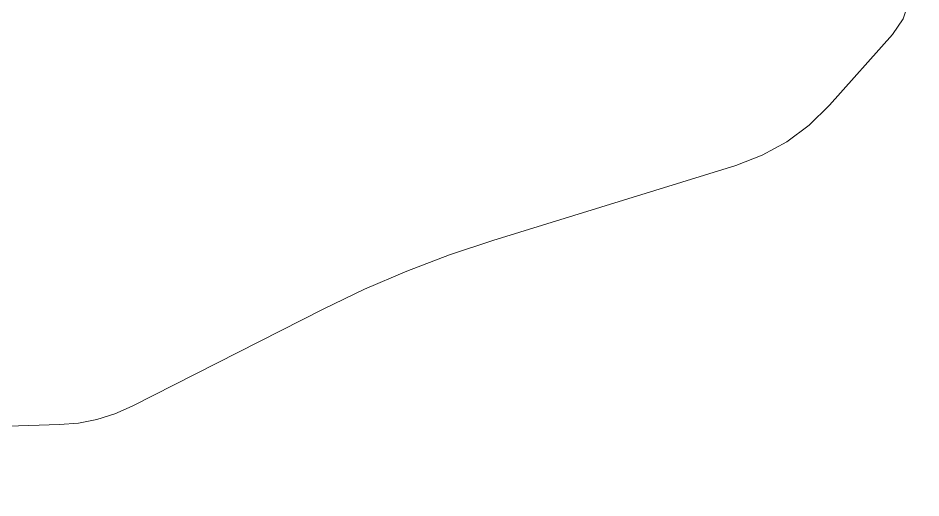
# Model space of a CAD drawing. Extents: x 2498567 to 2501210, y 7092229 to 7094464.
# Drawn here: x 2499577.768 to 2499580.961, y 7093422.647 to 7093424.343 of the extents above; entities that cross this region are included whole.
import ezdxf

# ---------------------------------------------------------------- set-up
doc = ezdxf.new("R2010")
doc.units = 0
doc.header["$MEASUREMENT"] = 0
doc.linetypes.add('HIDDEN', pattern=[0.375, 0.25, -0.125])
doc.layers.add('GRID', color=254, linetype='HIDDEN')
doc.layers.add('Level 31', color=254, linetype='Continuous', lineweight=0)

msp = doc.modelspace()

# ---------------------------------------------------------------- linework, layer by layer
at = {"layer": 'GRID', "color": 252, "linetype": 'HIDDEN', "lineweight": 0, "ltscale": 35}
msp.add_line((2499382.0844, 7093849.2413), (2499903.2315, 7092731.568), dxfattribs=at)
at = {"layer": 'Level 31', "color": 35, "linetype": 'Continuous', "lineweight": 13}
for p, q in [((2499580.899, 7093424.34), (2499580.9176, 7093424.3978)), ((2499580.861, 7093424.2851), (2499580.899, 7093424.34)), ((2499580.6382, 7093424.0357), (2499580.861, 7093424.2851)), ((2499580.5663, 7093423.9651), (2499580.6382, 7093424.0357)), ((2499580.4869, 7093423.906), (2499580.5663, 7093423.9651)), ((2499580.4002, 7093423.8585), (2499580.4869, 7093423.906)), ((2499580.3061, 7093423.8225), (2499580.4002, 7093423.8585)), ((2499579.4477, 7093423.5574), (2499580.3061, 7093423.8225)), ((2499579.2938, 7093423.5062), (2499579.4477, 7093423.5574)), ((2499579.1425, 7093423.4487), (2499579.2938, 7093423.5062)), ((2499578.9938, 7093423.3849), (2499579.1425, 7093423.4487)), ((2499578.8476, 7093423.3146), (2499578.9938, 7093423.3849)), ((2499578.1716, 7093422.9719), (2499578.8476, 7093423.3146)), ((2499578.0465, 7093422.9247), (2499578.11, 7093422.9447)), ((2499578.11, 7093422.9447), (2499578.1716, 7093422.9719)), ((2499577.9141, 7093422.9062), (2499577.9812, 7093422.9118)), ((2499577.9812, 7093422.9118), (2499578.0465, 7093422.9247)), ((2499577.5966, 7093422.8965), (2499577.9141, 7093422.9062))]:
    msp.add_line(p, q, dxfattribs=at)

doc.saveas('drawing.dxf')
